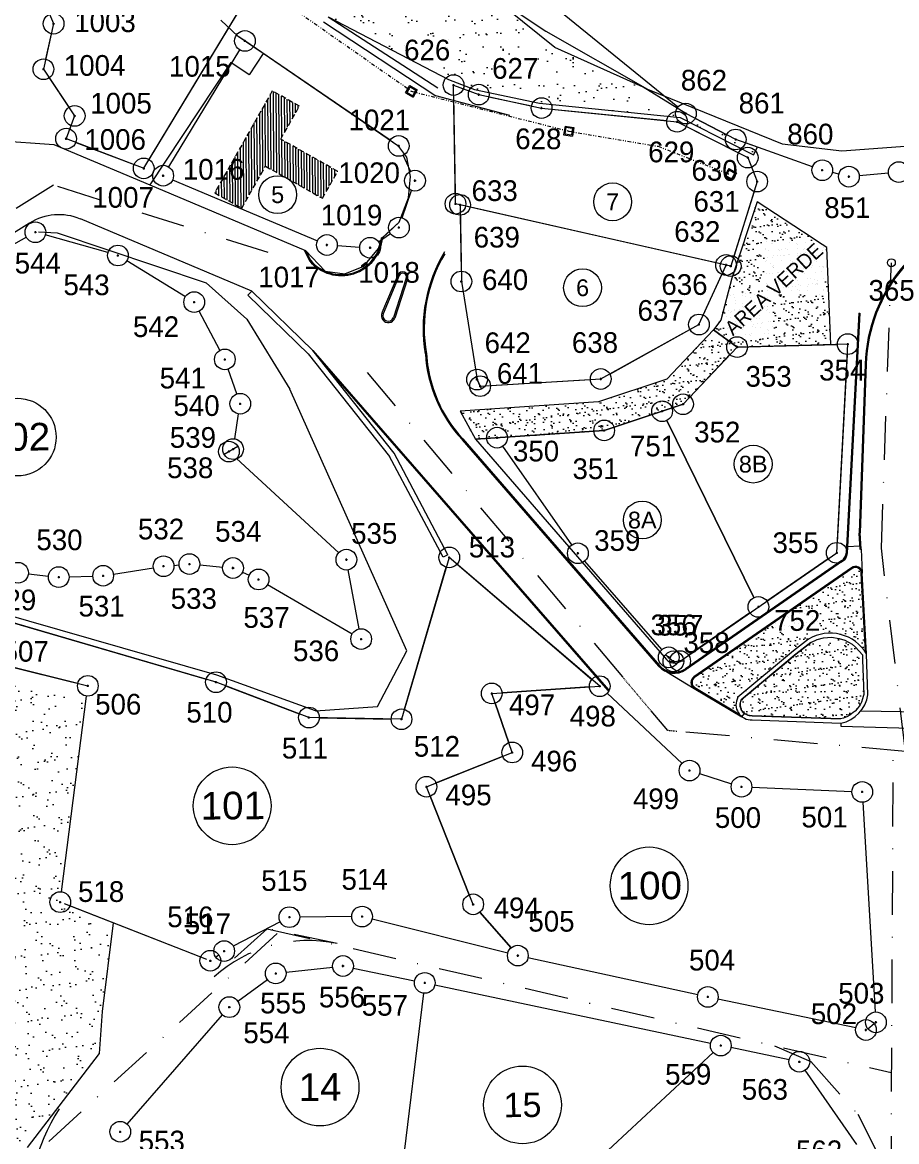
# Model space of a CAD drawing. Header units: metres. Extents: x 610261 to 617471, y 1314831 to 1317846.
# Drawn here: x 614532.8 to 614659.5, y 1316733.8 to 1316895.9 of the extents above; entities that cross this region are included whole.
import ezdxf
from ezdxf.enums import TextEntityAlignment as Align

# ---------------------------------------------------------------- set-up
doc = ezdxf.new("R2010")
doc.units = ezdxf.units.M
doc.header["$PDMODE"] = 34
doc.header["$PDSIZE"] = 0.15
for name, pattern in [('$$DIVIDE$$', [1.252, 0.5, -0.25, 0.001, -0.25, 0.001, -0.25]), ('CENTER2', [1.125, 0.75, -0.125, 0.125, -0.125]), ('DASHDOT2', [12.7, 6.35, -3.175, 0, -3.175]), ('HIDDEN', [0.375, 0.25, -0.125]), ('HIDDEN2', [4.7625, 3.175, -1.5875])]:
    doc.linetypes.add(name, pattern=pattern)
for name, color, linetype, lineweight in [('11. division lotes', 12, 'Continuous', 0), ('20. poligonos', 201, 'Continuous', 0), ('24. numeros lotes', 10, 'Continuous', 0), ('26. edificios', 220, 'Continuous', 0), ('33. areas verdes', 72, 'Continuous', 0), ('34. muros', 7, 'Continuous', 0), ('36. centro calle', 253, 'DASHDOT2', 0), ('37. numeros calle', 111, 'Continuous', 0), ('38. polilinea lotes', 31, 'Continuous', 0), ('6. calles', 1, 'Continuous', 0), ('ARBOLES', 1, 'Continuous', 0), ('NIVEL DE TERRAZA', 8, 'HIDDEN2', 0)]:
    doc.layers.add(name, color=color, linetype=linetype, lineweight=lineweight)
for name, color, linetype in [('2', 1, 'Continuous'), ('Cotas', 7, 'Continuous'), ('CVL_CUADCON_LIN', 8, 'Continuous'), ('Polígono', 7, 'Continuous')]:
    doc.layers.add(name, color=color, linetype=linetype)
doc.styles.add('ARIAL', font='arial.ttf', dxfattribs={"width": 0.8, "height": 0.039688})
doc.styles.add('Courier', font='cour.ttf')
pattern_1 = [(37.93167, (603121.183, 1316989.973), (-0.0697575, 1.73366734), [0, -1.3680018, 0, -1.530002, 0, -1.4625019]), (7.93167, (603121.183, 1316989.973), (1.5736201, 2.5518628), [0, -0.738001, 0, -1.2330016, 0, -0.4725006]), (327.93167, (603120.076, 1316989.9646), (2.8026135, 0.0262087), [0, -0.4500006, 0, -1.62000214, 0, -2.1150028]), (317.93167, (603120.076, 1316989.9646), (2.6994896, 0.81027), [0, -0.2250003, 0, -1.0620014, 0, -1.2150016])]

# ---------------------------------------------------------------- blocks, each defined once
blk = doc.blocks.new('232')
at = {"lineweight": 0}
h = blk.add_hatch(dxfattribs=at)
h.set_pattern_fill('_USER', color=8, scale=0.400001, angle=90.4317, style=0, pattern_type=0)
h.set_pattern_definition([(90.4317, (605429.843, 1318566.19014), (-0.399989, -0.0030136), [])])
h.paths.add_polyline_path([(605439.4, 1318576.23), (605442.1, 1318581), (605438.18, 1318583.21), (605429.83, 1318568.43), (605433.74, 1318566.22), (605437.19, 1318572.31), (605445.44, 1318567.65), (605447.66, 1318571.56)])
at = {"layer": '33. areas verdes', "lineweight": 0}
h = blk.add_hatch(dxfattribs=at)
h.set_pattern_fill('AR-SAND', color=256, scale=2.000003, angle=0.4317, style=0)
h.set_pattern_definition([(37.93167, (603121.183, 1316989.973), (-0.1550166, 3.852594), [0, -3.040004, 0, -3.4000045, 0, -3.2500043]), (7.93167, (603121.183, 1316989.973), (3.496934, 5.670806), [0, -1.6400022, 0, -2.7400036, 0, -1.0500014]), (327.93167, (603118.723, 1316989.9544), (6.22803, 0.0582416), [0, -1.0000013, 0, -3.6000048, 0, -4.7000062]), (317.93167, (603118.723, 1316989.9544), (5.998866, 1.8006), [0, -0.5000007, 0, -2.360003, 0, -2.7000036])])
h.paths.add_polyline_path([(605448.8, 1318630.98), (605443.06, 1318623.92), (605437.4, 1318616.97), (605437.11, 1318616.61), (605436.91, 1318616.36), (605436.72, 1318615.88), (605436.55, 1318615.44), (605437.68, 1318607.44), (605439.27, 1318601.92), (605441.12, 1318598.46), (605446.26, 1318593.95), (605463.69, 1318584.87), (605467.47, 1318583.43), (605476.91, 1318581.42), (605497.28, 1318579.36), (605507.89, 1318573.97), (605508.48, 1318575.05), (605505.32, 1318576.17), (605498.11, 1318579.92), (605491.89, 1318583.75), (605479.12, 1318589.5), (605472.22, 1318595.05), (605465.63, 1318602.99), (605458.21, 1318614.43), (605449.85, 1318629.45)])
h = blk.add_hatch(dxfattribs=at)
h.set_pattern_fill('AR-SAND', color=256, scale=0.900001, angle=0.4317, style=0)
h.set_pattern_definition(pattern_1)
h.paths.add_polyline_path([(605505.52, 1318546.1), (605519.08, 1318546.46), (605518.5, 1318560.52), (605517.15, 1318561.41), (605516.38, 1318561.91), (605508.42, 1318567.15), (605504.74, 1318556.1), (605503.15, 1318550), (605502.09, 1318548.6)])
h.paths.add_polyline_path([(605505.4, 1318546.22), (605519.22, 1318558.9), (605515.96, 1318562.46), (605502.13, 1318549.78)], flags=9)
h = blk.add_hatch(dxfattribs=at)
h.set_pattern_fill('AR-SAND', color=256, scale=0.900001, angle=0.4317, style=0)
h.set_pattern_definition(pattern_1)
h.paths.add_polyline_path([(605505.52, 1318546.1), (605502.09, 1318548.6), (605495.36, 1318541.47), (605485.44, 1318538.19), (605465.38, 1318536.83), (605467.61, 1318532.77), (605486.26, 1318534.03), (605497.69, 1318537.82)])
h = blk.add_hatch(dxfattribs=at)
h.set_pattern_fill('AR-SAND', color=256, scale=0.900001, angle=0.4317, style=0)
h.set_pattern_definition(pattern_1)
h.paths.add_polyline_path([(605523.51, 1318513.36, 0.587279), (605522.18, 1318514.01), (605499.35, 1318498.23, 0.545916), (605499.4, 1318496.8), (605505.79, 1318492.98, -0.298057), (605505.64, 1318495.38), (605513.69, 1318502.12), (605515.88, 1318503.79, -0.40046), (605524.11, 1318501.94)])
h = blk.add_hatch(dxfattribs=at)
h.set_pattern_fill('AR-SAND', color=256, scale=0.900001, angle=0.4317, style=0)
h.set_pattern_definition(pattern_1)
h.paths.add_polyline_path([(605514.07, 1318501.66), (605516.22, 1318503.29), (605517.13, 1318503.72), (605518.03, 1318503.97), (605519.2, 1318504.06), (605520.31, 1318503.91), (605521.13, 1318503.64), (605522.19, 1318503.06), (605522.7, 1318502.65), (605523.68, 1318501.5), (605523.7, 1318500.73), (605523.87, 1318495.78), (605523.81, 1318495.49), (605523.71, 1318495.14), (605523.53, 1318494.69), (605523.33, 1318494.3), (605523.07, 1318493.9), (605522.91, 1318493.7), (605522.61, 1318493.38), (605522.35, 1318493.15), (605522.12, 1318492.96), (605521.87, 1318492.8), (605521.52, 1318492.6), (605521.18, 1318492.44), (605520.93, 1318492.35), (605520.51, 1318492.24), (605507.7, 1318492.71), (605507.33, 1318492.72), (605507.1, 1318492.77), (605506.99, 1318492.81), (605506.84, 1318492.87), (605506.72, 1318492.94), (605506.57, 1318493.04), (605506.43, 1318493.16), (605506.29, 1318493.33), (605506.18, 1318493.48), (605506.11, 1318493.61), (605506.04, 1318493.8), (605505.98, 1318494.01), (605505.96, 1318494.23), (605505.96, 1318494.39), (605505.99, 1318494.63), (605506.04, 1318494.81), (605506.12, 1318495), (605506.76, 1318495.54), (605507.23, 1318495.93), (605508.21, 1318496.75), (605509.11, 1318497.5), (605512.67, 1318500.48)])
h = blk.add_hatch(dxfattribs=at)
h.set_pattern_fill('AR-SAND', color=256, scale=1.800002, angle=0.4317, style=0)
h.set_pattern_definition([(37.93167, (603121.183, 1316989.973), (-0.139515, 3.4673347), [0, -2.7360036, 0, -3.060004, 0, -2.925004]), (7.93167, (603121.183, 1316989.973), (3.14724, 5.103726), [0, -1.476002, 0, -2.4660033, 0, -0.9450012]), (327.93167, (603118.969, 1316989.9563), (5.605227, 0.0524174), [0, -0.9000012, 0, -3.2400043, 0, -4.2300056]), (317.93167, (603118.969, 1316989.9563), (5.398979, 1.62054), [0, -0.4500006, 0, -2.1240028, 0, -2.4300032])])
edge = h.paths.add_edge_path()
edge.add_line((605407.53, 1318466.32), (605411.16, 1318494.74))
edge.add_line((605411.16, 1318494.74), (605393.61, 1318499.19))
edge.add_line((605393.61, 1318499.19), (605378.54, 1318500.42))
edge.add_line((605378.54, 1318500.42), (605374.98, 1318478.53))
edge.add_line((605374.98, 1318478.53), (605372.8, 1318456.94))
edge.add_line((605372.8, 1318456.94), (605370.05, 1318426.31))
edge.add_line((605370.05, 1318426.31), (605370.67, 1318390.59))
edge.add_line((605370.67, 1318390.59), (605370.27, 1318381.33))
edge.add_line((605370.27, 1318381.33), (605377.53, 1318380.54))
edge.add_line((605377.53, 1318380.54), (605397.68, 1318377.32))
edge.add_line((605397.68, 1318377.32), (605396.85, 1318383.59))
edge.add_line((605396.85, 1318383.59), (605407.46, 1318382.73))
edge.add_line((605407.46, 1318382.73), (605401.91, 1318411.98))
edge.add_line((605401.91, 1318411.98), (605402.03, 1318417.7))
edge.add_line((605402.03, 1318417.7), (605402.67, 1318430.16))
edge.add_line((605402.67, 1318430.16), (605413.07, 1318443.79))
edge.add_line((605413.07, 1318443.79), (605413.52, 1318449.86))
edge.add_line((605413.52, 1318449.86), (605415.11, 1318462.71))
edge.add_line((605415.11, 1318462.71), (605408.03, 1318465.48))
edge.add_arc((605407.45, 1318465.7), 0.625, 338.6578, 442.7319)
at = {"color": 1, "linetype": 'HIDDEN', "lineweight": 0, "ltscale": 3}
blk.add_lwpolyline([(605445.44, 1318567.65), (605447.66, 1318571.56), (605439.4, 1318576.23), (605442.1, 1318581), (605438.18, 1318583.21), (605429.83, 1318568.43), (605433.74, 1318566.22), (605437.19, 1318572.31)], close=True, dxfattribs=at)
at = {"lineweight": 0}
blk.add_circle((605487.48, 1318567.14), 2.74, dxfattribs=at)
at = {"layer": '11. division lotes', "lineweight": 0}
for p, q in [((605436.87, 1318588.63), (605433.25, 1318591.11)), ((605472.59, 1318579.64), (605461.87, 1318582.49)), ((605378.61, 1318577.41), (605406.54, 1318575.45)), ((605406.54, 1318575.45), (605420.43, 1318569.6)), ((605457.68, 1318573.62), (605456.52, 1318575.15)), ((605458.22, 1318570.83), (605457.68, 1318573.62)), ((605457.9, 1318567.73), (605458.22, 1318570.83)), ((605420.43, 1318569.6), (605442.98, 1318560.09)), ((605456.57, 1318564.19), (605457.9, 1318567.73)), ((605454.15, 1318561.95), (605456.57, 1318564.19))]:
    blk.add_line(p, q, dxfattribs=at)
at = {"layer": '20. poligonos', "lineweight": 0}
for p, q in [((605404.32, 1318562.78), (605407.02, 1318562.67)), ((605407.02, 1318562.67), (605428.6, 1318555.42)), ((605428.6, 1318555.42), (605434.51, 1318550.13)), ((605434.51, 1318550.13), (605440.73, 1318540.03)), ((605457.69, 1318502.12), (605440.73, 1318540.03)), ((605453.42, 1318494.06), (605457.69, 1318502.12)), ((605453.42, 1318494.06), (605457.69, 1318502.12)), ((605444.43, 1318493.41), (605453.42, 1318494.06)), ((605444.43, 1318493.41), (605453.42, 1318494.06))]:
    blk.add_line(p, q, dxfattribs=at)
at = {"layer": '20. poligonos', "color": 8, "lineweight": 0}
for p, q in [((605457.69, 1318502.12), (605440.73, 1318540.03)), ((605453.42, 1318494.06), (605457.69, 1318502.12)), ((605444.43, 1318493.41), (605453.42, 1318494.06))]:
    blk.add_line(p, q, dxfattribs=at)
at = {"layer": '24. numeros lotes', "lineweight": 0}
for centre, radius in [((605438.95, 1318568.18), 2.74), ((605483.13, 1318554.7), 2.74), ((605401.22, 1318533.06), 5.63), ((605507.85, 1318529.15), 2.74), ((605491.78, 1318521.05), 2.74), ((605432.36, 1318479.65), 5.63), ((605492.77, 1318468.06), 5.63), ((605445.09, 1318438.91), 5.63), ((605474.43, 1318436.33), 5.63)]:
    blk.add_circle(centre, radius, dxfattribs=at)
at = {"layer": '26. edificios', "color": 1, "lineweight": 0}
for p, q in [((605523.44, 1318493.4), (605534.51, 1318493.25)), ((605520.56, 1318491.63), (605520.57, 1318491.18)), ((605520.57, 1318491.18), (605536.02, 1318490.76))]:
    blk.add_line(p, q, dxfattribs=at)
at = {"layer": '33. areas verdes', "lineweight": 0}
for points in [[(605446.26, 1318593.95), (605463.69, 1318584.87), (605467.47, 1318583.43), (605476.91, 1318581.42), (605497.28, 1318579.36), (605507.89, 1318573.97), (605508.48, 1318575.05), (605505.32, 1318576.17), (605498.11, 1318579.92), (605491.89, 1318583.75), (605479.12, 1318589.5), (605472.22, 1318595.05)], [(605505.52, 1318546.1), (605519.08, 1318546.46), (605518.5, 1318560.52), (605517.15, 1318561.41), (605516.38, 1318561.91), (605508.42, 1318567.15), (605504.74, 1318556.1), (605503.15, 1318550), (605502.09, 1318548.6), (605505.52, 1318546.1)], [(605465.38, 1318536.83), (605467.61, 1318532.77), (605486.26, 1318534.03), (605497.69, 1318537.82), (605505.52, 1318546.1), (605502.09, 1318548.6), (605495.36, 1318541.47), (605485.44, 1318538.19), (605465.38, 1318536.83)], [(605514.07, 1318501.66), (605516.22, 1318503.29), (605517.13, 1318503.72), (605518.03, 1318503.97), (605519.2, 1318504.06), (605520.31, 1318503.91), (605521.13, 1318503.64), (605522.19, 1318503.06), (605522.7, 1318502.65), (605523.68, 1318501.5), (605523.7, 1318500.73), (605523.87, 1318495.78), (605523.81, 1318495.49), (605523.81, 1318495.49), (605523.81, 1318495.49), (605523.81, 1318495.49), (605523.81, 1318495.49), (605523.71, 1318495.14), (605523.53, 1318494.69), (605523.33, 1318494.3), (605523.07, 1318493.9), (605522.91, 1318493.7), (605522.61, 1318493.38), (605522.35, 1318493.15), (605522.12, 1318492.96), (605521.87, 1318492.8), (605521.52, 1318492.6), (605521.18, 1318492.44), (605520.93, 1318492.35), (605520.51, 1318492.24), (605507.7, 1318492.71), (605507.33, 1318492.72), (605507.33, 1318492.72), (605507.33, 1318492.72), (605507.33, 1318492.72), (605507.1, 1318492.77), (605506.99, 1318492.81), (605506.84, 1318492.87), (605506.72, 1318492.94), (605506.57, 1318493.04), (605506.43, 1318493.16), (605506.29, 1318493.33), (605506.18, 1318493.48), (605506.11, 1318493.61), (605506.04, 1318493.8), (605505.98, 1318494.01), (605505.96, 1318494.23), (605505.96, 1318494.39), (605505.99, 1318494.63), (605506.04, 1318494.81), (605506.12, 1318495), (605506.76, 1318495.54), (605506.76, 1318495.54), (605507.23, 1318495.93), (605508.21, 1318496.75), (605509.11, 1318497.5), (605512.67, 1318500.48), (605514.07, 1318501.66)], [(605415.11, 1318462.71), (605413.52, 1318449.86), (605413.07, 1318443.79), (605402.67, 1318430.16)]]:
    blk.add_lwpolyline(points, dxfattribs=at)
at = {"layer": '34. muros', "lineweight": 0}
for p, q in [((605445.6, 1318593.2), (605461.87, 1318582.49)), ((605446.26, 1318593.95), (605462.16, 1318583.66))]:
    blk.add_line(p, q, dxfattribs=at)
at = {"layer": '34. muros', "color": 2, "lineweight": 0}
for p, q in [((605435.2, 1318554.18), (605434.64, 1318553.61)), ((605444.05, 1318545.61), (605435.2, 1318554.18)), ((605443.49, 1318545.04), (605434.64, 1318553.61)), ((605455.21, 1318530.24), (605443.42, 1318545.12)), ((605455.84, 1318530.74), (605444.05, 1318545.61)), ((605462.91, 1318515.66), (605455.13, 1318530.37)), ((605463.61, 1318516.03), (605455.84, 1318530.74)), ((605463.61, 1318516.03), (605462.91, 1318515.66))]:
    blk.add_line(p, q, dxfattribs=at)
at = {"layer": '34. muros', "color": 8, "lineweight": 0}
for p, q in [((605430.13, 1318498.58), (605381.9, 1318512.41)), ((605444.43, 1318493.41), (605430.13, 1318498.58))]:
    blk.add_line(p, q, dxfattribs=at)
at = {"layer": '36. centro calle', "lineweight": 0}
for p, q in [((605674.04, 1318592.52), (605527.87, 1318558.32)), ((605406.46, 1318569.55), (605383.72, 1318555.32)), ((605437.59, 1318559.79), (605406.46, 1318569.55)), ((605437.59, 1318559.79), (605406.46, 1318569.55)), ((605526.42, 1318516.98), (605527.87, 1318558.32)), ((605451.9, 1318542.44), (605495.45, 1318490.55))]:
    blk.add_line(p, q, dxfattribs=at)
at = {"layer": '37. numeros calle', "lineweight": 0}
blk.add_circle((605527.87, 1318558.32), 0.575, dxfattribs=at)
at = {"layer": '38. polilinea lotes', "lineweight": 0}
for p, q in [((605433.25, 1318591.11), (605430.72, 1318593.46)), ((605434.21, 1318590.45), (605433.25, 1318591.11)), ((605456.52, 1318575.15), (605434.21, 1318590.45)), ((605436.87, 1318588.62), (605434.83, 1318585.56)), ((605456.52, 1318575.15), (605436.87, 1318588.62)), ((605432.15, 1318587.34), (605420.43, 1318569.6)), ((605434.83, 1318585.56), (605432.15, 1318587.34)), ((605457.49, 1318582.91), (605458.09, 1318584)), ((605457.7, 1318582.97), (605458.15, 1318583.79)), ((605457.7, 1318582.97), (605458.53, 1318582.51)), ((605458.09, 1318584), (605459.18, 1318583.39)), ((605458.15, 1318583.79), (605458.98, 1318583.33)), ((605458.53, 1318582.51), (605458.98, 1318583.33)), ((605459.18, 1318583.39), (605458.58, 1318582.31)), ((605457.49, 1318582.91), (605458.58, 1318582.31)), ((605480.59, 1318578.11), (605480.39, 1318576.86)), ((605480.59, 1318578.11), (605481.85, 1318577.92)), ((605378.61, 1318577.41), (605406.54, 1318575.45)), ((605480.39, 1318576.86), (605481.65, 1318576.66)), ((605480.72, 1318577.94), (605480.57, 1318576.98)), ((605480.57, 1318576.98), (605481.53, 1318576.83)), ((605480.72, 1318577.94), (605481.68, 1318577.79)), ((605481.68, 1318577.79), (605481.53, 1318576.83)), ((605481.85, 1318577.92), (605481.65, 1318576.66)), ((605406.54, 1318575.45), (605420.43, 1318569.6)), ((605457.68, 1318573.62), (605456.52, 1318575.15)), ((605458.22, 1318570.83), (605457.68, 1318573.62)), ((605504.33, 1318571.99), (605503.69, 1318570.9)), ((605504.39, 1318571.78), (605503.9, 1318570.96)), ((605504.33, 1318571.99), (605505.42, 1318571.35)), ((605504.39, 1318571.78), (605505.21, 1318571.3)), ((605457.9, 1318567.73), (605458.22, 1318570.83)), ((605503.69, 1318570.9), (605504.78, 1318570.26)), ((605503.9, 1318570.96), (605504.73, 1318570.47)), ((605505.21, 1318571.3), (605504.73, 1318570.47)), ((605505.42, 1318571.35), (605504.78, 1318570.26)), ((605420.43, 1318569.6), (605442.98, 1318560.09)), ((605456.57, 1318564.19), (605457.9, 1318567.73)), ((605454.11, 1318561.91), (605456.57, 1318564.19)), ((605453.55, 1318560.39), (605454.11, 1318561.91)), ((605451.43, 1318557.84), (605453.55, 1318560.39)), ((605442.98, 1318560.09), (605445.85, 1318557.08)), ((605445.85, 1318557.08), (605448.68, 1318556.72)), ((605448.68, 1318556.72), (605451.43, 1318557.84)), ((605463.81, 1318515.64), (605456.9, 1318492.19)), ((605485.62, 1318496.98), (605463.81, 1318515.64)), ((605430.02, 1318497.56), (605381.79, 1318511.67)), ((605396.3, 1318500.78), (605411.45, 1318497.03)), ((605443.48, 1318492.44), (605430.02, 1318497.56)), ((605469.97, 1318495.93), (605485.62, 1318496.98)), ((605472.94, 1318487.38), (605469.97, 1318495.93)), ((605456.9, 1318492.19), (605443.48, 1318492.44)), ((605460.51, 1318482.42), (605472.94, 1318487.38)), ((605467.28, 1318465.38), (605460.51, 1318482.42))]:
    blk.add_line(p, q, dxfattribs=at)
blk.add_lwpolyline([(605432.15, 1318587.34), (605420.43, 1318569.6), (605442.98, 1318560.09), (605445.85, 1318557.08), (605448.68, 1318556.72), (605451.43, 1318557.84), (605453.55, 1318560.39), (605454.11, 1318561.91), (605456.57, 1318564.19), (605457.9, 1318567.73), (605458.22, 1318570.83), (605457.68, 1318573.62), (605456.52, 1318575.15), (605436.87, 1318588.62), (605434.83, 1318585.56)], close=True, dxfattribs=at)
blk.add_lwpolyline([(605521.55, 1318546.53), (605505.52, 1318546.1), (605497.69, 1318537.82), (605486.26, 1318534.03), (605467.61, 1318532.77), (605495.28, 1318500.86, 0.382506), (605497.27, 1318500.61), (605519.96, 1318516.3)], format="xyb", close=True, dxfattribs=at)
blk.add_lwpolyline([(605408.03, 1318465.48), (605428.62, 1318457.43)], dxfattribs=at)
at = {"layer": '6. calles', "lineweight": 0}
for p, q in [((605403.02, 1318564.07), (605385.53, 1318553.12)), ((605435.21, 1318554.19), (605410.37, 1318564.66)), ((605442.77, 1318560.18), (605443.57, 1318558.6)), ((605442.98, 1318560.09), (605443.69, 1318558.69)), ((605456.38, 1318556.54), (605454.07, 1318551.08)), ((605456.38, 1318556.54), (605454.07, 1318551.08)), ((605456.56, 1318556.47), (605454.23, 1318550.93)), ((605456.56, 1318556.47), (605454.23, 1318550.93)), ((605457.59, 1318556.08), (605455.72, 1318550.37)), ((605457.59, 1318556.08), (605455.72, 1318550.37)), ((605457.78, 1318556.01), (605455.91, 1318550.3)), ((605457.78, 1318556.01), (605455.91, 1318550.3)), ((605523.14, 1318551.03), (605521.3, 1318516.23)), ((605523.29, 1318551.03), (605521.45, 1318516.23)), ((605523.14, 1318551.03), (605523.29, 1318551.03)), ((605444.05, 1318545.61), (605486.88, 1318496.44)), ((605446.06, 1318543.08), (605486.77, 1318496.34)), ((605524.22, 1318543.62), (605523.36, 1318519.18)), ((605465.79, 1318532.8), (605494.26, 1318499.98)), ((605465.71, 1318532.67), (605494.15, 1318499.88)), ((605523.49, 1318516.81), (605523.36, 1318519.18)), ((605523.49, 1318516.81), (605523.34, 1318516.8)), ((605520.72, 1318515.19), (605498.04, 1318499.5)), ((605520.81, 1318515.07), (605498.12, 1318499.38)), ((605522.1, 1318514.14), (605499.27, 1318498.35)), ((605524.27, 1318501.68), (605523.66, 1318513.37)), ((605516.22, 1318503.29), (605514.05, 1318501.64)), ((605514.07, 1318501.66), (605506.12, 1318495)), ((605499.32, 1318496.67), (605506.21, 1318492.56)), ((605506.21, 1318492.56), (605506.58, 1318493.04)), ((605507.7, 1318492.71), (605520.51, 1318492.24))]:
    blk.add_line(p, q, dxfattribs=at)
at = {"layer": '6. calles', "color": 8, "lineweight": 0}
for p, q in [((605524.07, 1318543.63), (605523.21, 1318519.19)), ((605523.34, 1318516.8), (605523.21, 1318519.17)), ((605521.51, 1318517.21), (605523.31, 1318517.3)), ((605523.49, 1318516.81), (605523.66, 1318513.37)), ((605522.18, 1318514.01), (605499.35, 1318498.23)), ((605524.11, 1318501.94), (605523.51, 1318513.36)), ((605495.32, 1318499.05), (605499.32, 1318496.67)), ((605499.4, 1318496.8), (605505.79, 1318492.98))]:
    blk.add_line(p, q, dxfattribs=at)
at = {"layer": '6. calles', "color": 2, "lineweight": 0}
for p, q in [((605515.88, 1318503.79), (605513.69, 1318502.12)), ((605513.69, 1318502.12), (605505.64, 1318495.38)), ((605524.47, 1318495.74), (605524.27, 1318501.68)), ((605507.71, 1318492.11), (605520.56, 1318491.63))]:
    blk.add_line(p, q, dxfattribs=at)
at = {"layer": '6. calles', "lineweight": 0}
blk.add_lwpolyline([(605454.15, 1318561.95), (605454, 1318561.94)], dxfattribs=at)
for centre, radius, start, end in [((605407.26, 1318557.28), 8, 67.1415, 122.0371), ((605547.21, 1318542.82), 23, 103.0091, 177.9931), ((605448.18, 1318562.45), 6, 219.8985, 355.1977), ((605448.18, 1318562.45), 5.85, 219.975, 354.969), ((605448.17, 1318562.45), 5.85, 219.975, 354.969), ((605481.31, 1318548.8), 21.28, 148.6038, 189.937), ((605481.31, 1318548.8), 21.28, 148.6038, 189.937), ((605481.31, 1318548.8), 21.28, 148.6038, 189.937), ((605481.31, 1318548.8), 21.13, 149.1628, 186.4522), ((605481.31, 1318548.8), 21.13, 149.1628, 186.4522), ((605481.31, 1318548.8), 21.13, 149.1628, 189.9602), ((605457.08, 1318556.27), 0.75, 339.4831, 159.4831), ((605457.08, 1318556.27), 0.75, 339.4831, 159.4831), ((605457.08, 1318556.27), 0.55, 339.4831, 159.4831), ((605457.08, 1318556.27), 0.55, 339.4831, 159.4831), ((605454.98, 1318550.65), 1, 154.7108, 339.4831), ((605454.98, 1318550.65), 1, 154.7108, 339.4831), ((605454.98, 1318550.65), 0.8, 159.7648, 339.2014), ((605454.98, 1318550.65), 0.8, 159.7648, 339.2014), ((605480.32, 1318546.33), 20, 183.4206, 223.0805), ((605480.32, 1318546.33), 19.85, 183.396, 208.1018), ((605480.32, 1318546.33), 19.85, 183.396, 222.962), ((605519.96, 1318516.31), 1.35, 304.6671, 356.9816), ((605519.96, 1318516.31), 1.5, 304.6671, 356.9816), ((605522.67, 1318513.32), 1, 2.9678, 124.6671), ((605496.41, 1318501.85), 3, 220.9385, 304.6671), ((605496.41, 1318501.85), 2.85, 220.9385, 304.6671), ((605499.84, 1318497.53), 1, 124.6671, 239.1904), ((605507.55, 1318494.3), 1.59, 153.9782, 275.3273), ((605438.38, 1318416.95), 36.36, 148.8101, 178.8238)]:
    blk.add_arc(centre, radius, start, end, dxfattribs=at)
at = {"layer": '6. calles', "color": 8, "lineweight": 0}
for centre, radius, start, end in [((605547.21, 1318542.82), 23.15, 103.0091, 177.9931), ((605522.67, 1318513.32), 0.85, 2.9678, 124.6671), ((605499.84, 1318497.53), 0.85, 124.6671, 239.1904)]:
    blk.add_arc(centre, radius, start, end, dxfattribs=at)
at = {"layer": '6. calles', "color": 2, "lineweight": 0}
for centre, radius, start, end in [((605519.02, 1318498.55), 6.11, 30.771, 120.9474), ((605519.54, 1318496.52), 5, 281.84, 350.9831), ((605507.55, 1318494.3), 2.19, 150.3867, 274.4804)]:
    blk.add_arc(centre, radius, start, end, dxfattribs=at)
at = {"layer": 'ARBOLES', "color": 1, "linetype": '$$DIVIDE$$', "lineweight": 0}
for p, q in [((605440.68, 1318595.5), (605458.36, 1318583.15)), ((605458.36, 1318583.15), (605481.12, 1318577.39))]:
    blk.add_line(p, q, dxfattribs=at)
at = {"layer": 'ARBOLES', "color": 10, "linetype": '$$DIVIDE$$', "lineweight": 0}
for p, q in [((605481.08, 1318577.39), (605494.08, 1318575.19)), ((605494.08, 1318575.19), (605504.54, 1318571.09))]:
    blk.add_line(p, q, dxfattribs=at)
at = {"layer": 'ARBOLES', "color": 8, "linetype": 'DASHDOT2', "lineweight": 0}
for p, q in [((605529.91, 1318487.54), (605526.42, 1318516.98)), ((605529.91, 1318487.54), (605495.45, 1318490.55)), ((605529.91, 1318487.54), (605495.45, 1318490.55)), ((605527.85, 1318425.46), (605528.16, 1318487.7))]:
    blk.add_line(p, q, dxfattribs=at)
at = {"layer": 'Cotas', "lineweight": 0}
for points in [[(605464.44, 1318584.06), (605468.09, 1318582.67), (605477.19, 1318580.73), (605496.83, 1318578.74), (605507.06, 1318573.55), (605508.43, 1318570.08), (605504.59, 1318557.84), (605464.72, 1318566.87)], [(605465.39, 1318566.71), (605465.57, 1318555.6), (605467.84, 1318541.4), (605468.29, 1318540.44), (605485.77, 1318541.48), (605499.99, 1318549.37), (605503.93, 1318557.99)]]:
    blk.add_lwpolyline(points, close=True, dxfattribs=at)
at = {"layer": 'NIVEL DE TERRAZA', "color": 8, "linetype": 'CENTER2', "lineweight": 0, "ltscale": 0.075}
for p in [(605487.72, 1318499.76), (605496.77, 1318490.43)]:
    blk.add_line(p, (605495.45, 1318490.55), dxfattribs=at)
at = {"layer": 'NIVEL DE TERRAZA', "color": 1, "linetype": 'ByBlock', "lineweight": 0}
blk.add_line((605486.77, 1318496.34), (605486.88, 1318496.44), dxfattribs=at)
at = {"layer": 'NIVEL DE TERRAZA', "color": 8, "linetype": 'DASHDOT2', "lineweight": 0}
for p, q in [((605437.41, 1318461.84), (605429.72, 1318454.85)), ((605447.58, 1318459.72), (605437.41, 1318461.84)), ((605437.41, 1318461.84), (605527.82, 1318441.01)), ((605438.89, 1318461.15), (605401.6, 1318427.25))]:
    blk.add_line(p, q, dxfattribs=at)
blk.add_lwpolyline([(605510.92, 1318444.9), (605516.19, 1318442.62), (605523.01, 1318434.98), (605530.94, 1318419.35)], dxfattribs=at)
blk.add_arc((605443.41, 1318439.82), 20.32, 78.2255, 132.2755, dxfattribs=at)
blk.add_arc((605443.41, 1318439.82), 20.32, 78.2255, 132.2755, dxfattribs=at)
blk.add_arc((605443.41, 1318439.82), 20.32, 78.2255, 132.2755, dxfattribs=at)
at = {"layer": 'Polígono', "lineweight": 0}
for points in [[(605496.95, 1318580.86), (605469.64, 1318603.06)], [(605420.33, 1318573.28), (605436.48, 1318599.98)], [(605406.16, 1318591.49), (605405.34, 1318587.81)], [(605455.25, 1318576.09), (605435.45, 1318589.61)], [(605433.43, 1318589.17), (605423.13, 1318572.21)], [(605405.85, 1318585.1), (605408.7, 1318580.84)], [(605465.85, 1318583.52), (605466.69, 1318583.2)], [(605464.7, 1318568.37), (605464.47, 1318582.56)], [(605469.56, 1318582.36), (605475.72, 1318581.04)], [(605478.68, 1318580.58), (605495.34, 1318578.9)], [(605409.01, 1318578.19), (605408.82, 1318577.69)], [(605503.99, 1318576.86), (605499.44, 1318579.23)], [(605498.17, 1318578.07), (605505.72, 1318574.23)], [(605409.7, 1318575.75), (605418.15, 1318572.53)], [(605516.45, 1318572.22), (605506.74, 1318575.67)], [(605458.21, 1318571.57), (605457.13, 1318573.88)], [(605507.61, 1318572.15), (605507.88, 1318571.48)], [(605423.74, 1318570.34), (605444.71, 1318561.47)], [(605520.26, 1318571.14), (605519.32, 1318571.37)], [(605527.45, 1318571.31), (605523.21, 1318570.93)], [(605457, 1318564.83), (605458.36, 1318568.79)], [(605507.98, 1318568.65), (605505.04, 1318559.27)], [(605465.42, 1318565.21), (605465.55, 1318557.1)], [(605503.13, 1318558.17), (605466.18, 1318566.53)], [(605502.47, 1318558.32), (605466.85, 1318566.38)], [(605402.54, 1318562.01), (605386.09, 1318552.78)], [(605414.37, 1318559.78), (605405.29, 1318562.34)], [(605453.57, 1318561.36), (605455.29, 1318562.55)], [(605447.58, 1318560.8), (605450.84, 1318560.59)], [(605425.58, 1318553.4), (605417.09, 1318558.59)], [(605500.62, 1318550.74), (605503.31, 1318556.63)], [(605465.81, 1318554.12), (605467.6, 1318542.88)], [(605430.59, 1318545.64), (605427.57, 1318551.29)], [(605487.08, 1318542.2), (605498.68, 1318548.65)], [(605507.02, 1318546.14), (605520.05, 1318546.49)], [(605498.72, 1318538.91), (605504.49, 1318545.01)], [(605521.47, 1318545.03), (605520.03, 1318517.8)], [(605433.04, 1318539.31), (605431.79, 1318542.9)], [(605468.47, 1318540.04), (605467.65, 1318541.8)], [(605469.78, 1318540.53), (605484.27, 1318541.39)], [(605432.73, 1318532.8), (605433.3, 1318536.41)], [(605487.68, 1318534.5), (605493.23, 1318536.34)], [(605496.08, 1318537.29), (605496.26, 1318537.35)], [(605495.32, 1318535.47), (605507.95, 1318509.81)], [(605507.95, 1318509.81), (605495.32, 1318535.47)], [(605472.24, 1318533.08), (605484.76, 1318533.93)], [(605433.19, 1318531.72), (605431.21, 1318530.56)], [(605481.59, 1318517.46), (605471.6, 1318531.75)], [(605447.81, 1318516.32), (605433, 1318529.95)], [(605494.64, 1318502.29), (605483.44, 1318515.1)], [(605518.72, 1318515.45), (605509.84, 1318509.31)], [(605402.83, 1318513.25), (605405.74, 1318512.94)], [(605415.15, 1318513.21), (605420.94, 1318514.13)], [(605423.91, 1318514.48), (605424.67, 1318514.55)], [(605427.66, 1318514.54), (605430.99, 1318514.24)], [(605433.85, 1318513.49), (605434.82, 1318513.06)], [(605450.77, 1318505.29), (605449.19, 1318513.83)], [(605457.33, 1318493.63), (605463.39, 1318514.2)], [(605464.95, 1318514.66), (605484.48, 1318497.95)], [(605408.73, 1318512.83), (605412.17, 1318512.93)], [(605437.48, 1318511.69), (605449.75, 1318504.57)], [(605383.23, 1318511.24), (605428.58, 1318497.98)], [(605507.38, 1318507.61), (605498.5, 1318501.47)], [(605409.99, 1318497.39), (605397.76, 1318500.42)], [(605495.16, 1318501.57), (605496.75, 1318500.18)], [(605495.77, 1318500.56), (605497.79, 1318500.63)], [(605407.64, 1318467.19), (605411.26, 1318495.54)], [(605431.42, 1318497.03), (605442.08, 1318492.97)], [(605471.46, 1318496.03), (605484.12, 1318496.88)], [(605484.12, 1318496.88), (605471.46, 1318496.03)], [(605486.71, 1318495.95), (605497.54, 1318485.79)], [(605472.45, 1318488.79), (605470.46, 1318494.51)], [(605470.46, 1318494.51), (605472.45, 1318488.79)], [(605444.98, 1318492.41), (605455.4, 1318492.22)], [(605461.9, 1318482.98), (605471.55, 1318486.82)], [(605471.55, 1318486.82), (605461.9, 1318482.98)], [(605500.07, 1318484.32), (605504.73, 1318482.86)], [(605466.72, 1318466.77), (605461.06, 1318481.03)], [(605461.06, 1318481.03), (605466.72, 1318466.77)], [(605507.66, 1318482.34), (605522.15, 1318481.73)], [(605523.74, 1318480.17), (605525.54, 1318449.79)], [(605427.8, 1318457.75), (605408.85, 1318465.16)], [(605449.69, 1318463.6), (605442.15, 1318463.53)], [(605472.3, 1318458.31), (605452.65, 1318463.24)], [(605472.77, 1318459.08), (605468.26, 1318464.25)], [(605468.26, 1318464.25), (605472.77, 1318459.08)], [(605439.32, 1318462.83), (605432.53, 1318459.3)], [(605429.97, 1318457.75), (605430.43, 1318458.07)], [(605499.81, 1318452.28), (605475.22, 1318457.63)], [(605440.17, 1318455.54), (605446.93, 1318456.29)], [(605449.89, 1318456.15), (605458.8, 1318454.3)], [(605433.17, 1318451.37), (605437.46, 1318454.49)], [(605501.69, 1318445.23), (605461.74, 1318453.69)], [(605460.09, 1318452.51), (605456.87, 1318425.97)], [(605460.09, 1318452.51), (605456.87, 1318425.97)], [(605522.72, 1318447.48), (605502.74, 1318451.66)], [(605417.13, 1318433.56), (605430.97, 1318449.36)], [(605524.45, 1318447.37), (605525.38, 1318448.1)], [(605470.91, 1318414.96), (605502.06, 1318443.9)], [(605502.06, 1318443.9), (605470.91, 1318414.96)], [(605513.07, 1318442.88), (605504.63, 1318444.62)], [(605522.88, 1318430.59), (605515.4, 1318441.34)]]:
    blk.add_lwpolyline(points, dxfattribs=at)
for centre in [(605406.49, 1318592.95), (605434.21, 1318590.45), (605405.02, 1318586.35), (605464.44, 1318584.06), (605468.09, 1318582.67), (605477.19, 1318580.73), (605498.11, 1318579.92), (605409.54, 1318579.59), (605496.83, 1318578.74), (605408.3, 1318576.29), (605456.49, 1318575.24), (605505.32, 1318576.17), (605507.06, 1318573.55), (605419.55, 1318571.99), (605422.36, 1318570.93), (605458.85, 1318570.21), (605517.86, 1318571.72), (605521.72, 1318570.79), (605528.95, 1318571.45), (605508.43, 1318570.08), (605464.72, 1318566.87), (605465.39, 1318566.71), (605403.85, 1318562.74), (605456.52, 1318563.41), (605446.09, 1318560.89), (605452.34, 1318560.5), (605415.81, 1318559.37), (605503.93, 1318557.99), (605504.59, 1318557.84), (605465.57, 1318555.6), (605426.86, 1318552.62), (605499.99, 1318549.37), (605505.52, 1318546.1), (605521.55, 1318546.53), (605431.3, 1318544.32), (605467.84, 1318541.4), (605485.77, 1318541.48), (605468.29, 1318540.44), (605433.54, 1318537.9), (605497.69, 1318537.82), (605494.66, 1318536.81), (605494.66, 1318536.81), (605470.74, 1318532.98), (605486.26, 1318534.03), (605432.5, 1318531.32), (605431.89, 1318530.96), (605448.91, 1318515.31), (605463.81, 1318515.64), (605482.45, 1318516.23), (605519.96, 1318516.3), (605401.34, 1318513.41), (605422.42, 1318514.36), (605426.17, 1318514.67), (605432.48, 1318514.1), (605407.23, 1318512.78), (605413.67, 1318512.98), (605436.19, 1318512.44), (605508.61, 1318508.46), (605508.61, 1318508.46), (605451.05, 1318503.81), (605495.62, 1318501.16), (605496.29, 1318500.58), (605497.27, 1318500.61), (605430.02, 1318497.56), (605411.45, 1318497.03), (605469.97, 1318495.93), (605469.97, 1318495.93), (605485.62, 1318496.98), (605485.62, 1318496.98), (605443.48, 1318492.44), (605456.9, 1318492.19), (605472.94, 1318487.38), (605472.94, 1318487.38), (605498.63, 1318484.76), (605460.51, 1318482.42), (605460.51, 1318482.42), (605506.16, 1318482.41), (605523.65, 1318481.66), (605407.45, 1318465.7), (605467.28, 1318465.38), (605467.28, 1318465.38), (605440.65, 1318463.52), (605451.19, 1318463.61), (605431.2, 1318458.61), (605429.2, 1318457.21), (605473.75, 1318457.95), (605473.75, 1318457.95), (605438.67, 1318455.37), (605448.42, 1318456.45), (605460.27, 1318454), (605460.27, 1318454), (605501.28, 1318451.97), (605431.95, 1318450.49), (605524.19, 1318447.18), (605525.63, 1318448.29), (605503.16, 1318444.92), (605503.16, 1318444.92), (605514.54, 1318442.58), (605416.14, 1318432.44)]:
    blk.add_circle(centre, 1.5, dxfattribs=at)
for p in [(605406.49, 1318592.95), (605434.21, 1318590.45), (605405.02, 1318586.35), (605464.44, 1318584.06), (605468.09, 1318582.67), (605477.19, 1318580.73), (605498.11, 1318579.92), (605409.54, 1318579.59), (605496.83, 1318578.74), (605408.3, 1318576.29), (605456.49, 1318575.24), (605505.32, 1318576.17), (605507.06, 1318573.55), (605419.55, 1318571.99), (605517.86, 1318571.72), (605422.36, 1318570.93), (605458.85, 1318570.21), (605508.43, 1318570.08), (605521.72, 1318570.79), (605464.72, 1318566.87), (605465.39, 1318566.71), (605403.85, 1318562.74), (605456.52, 1318563.41), (605446.09, 1318560.89), (605452.34, 1318560.5), (605415.81, 1318559.37), (605503.93, 1318557.99), (605504.59, 1318557.84), (605465.57, 1318555.6), (605426.86, 1318552.62), (605499.99, 1318549.37), (605505.52, 1318546.1), (605521.55, 1318546.53), (605431.3, 1318544.32), (605467.84, 1318541.4), (605485.77, 1318541.48), (605468.29, 1318540.44), (605433.54, 1318537.9), (605497.69, 1318537.82), (605494.66, 1318536.81), (605494.66, 1318536.81), (605470.74, 1318532.98), (605486.26, 1318534.03), (605432.5, 1318531.32), (605431.89, 1318530.96), (605448.91, 1318515.31), (605463.81, 1318515.64), (605482.45, 1318516.23), (605519.96, 1318516.3), (605422.42, 1318514.36), (605426.17, 1318514.67), (605432.48, 1318514.1), (605407.23, 1318512.78), (605413.67, 1318512.98), (605436.19, 1318512.44), (605508.61, 1318508.46), (605508.61, 1318508.46), (605451.05, 1318503.81), (605495.62, 1318501.16), (605496.29, 1318500.58), (605497.27, 1318500.61), (605411.45, 1318497.03), (605430.02, 1318497.56), (605469.97, 1318495.93), (605469.97, 1318495.93), (605485.62, 1318496.98), (605485.62, 1318496.98), (605443.48, 1318492.44), (605456.9, 1318492.19), (605472.94, 1318487.38), (605472.94, 1318487.38), (605498.63, 1318484.76), (605460.51, 1318482.42), (605460.51, 1318482.42), (605506.16, 1318482.41), (605523.65, 1318481.66), (605407.45, 1318465.7), (605467.28, 1318465.38), (605467.28, 1318465.38), (605440.65, 1318463.52), (605451.19, 1318463.61), (605431.2, 1318458.61), (605429.2, 1318457.21), (605473.75, 1318457.95), (605473.75, 1318457.95), (605438.67, 1318455.37), (605448.42, 1318456.45), (605460.27, 1318454), (605460.27, 1318454), (605501.28, 1318451.97), (605431.95, 1318450.49), (605524.19, 1318447.18), (605525.63, 1318448.29), (605503.16, 1318444.92), (605503.16, 1318444.92), (605514.54, 1318442.58), (605416.14, 1318432.44)]:
    blk.add_point(p, dxfattribs=at)
at = {"layer": '24. numeros lotes', "lineweight": 0, "style": 'ARIAL'}
for s, height, p in [('5', 2.43, (605438.95, 1318568.18)), ('7', 2.43, (605487.48, 1318567.14)), ('6', 2.43, (605483.13, 1318554.7)), ('102', 4, (605401.33, 1318533.1)), ('8B', 2.431, (605507.85, 1318529.15)), ('8A', 2.431, (605491.78, 1318521.05)), ('101', 4, (605432.46, 1318479.69)), ('100', 4, (605492.88, 1318468.1)), ('14', 4, (605445.09, 1318438.91)), ('15', 3.534, (605474.43, 1318436.33))]:
    blk.add_text(s, height=height, rotation=0.4317, dxfattribs=at).set_placement(p, align=Align.MIDDLE_CENTER)
at = {"layer": '33. areas verdes', "lineweight": 0, "insert": (605503.51, 1318549.19), "char_height": 2.0868, "width": 19.6616, "attachment_point": 1, "rotation": 42.5215, "style": 'Courier'}
blk.add_mtext('{\\fStylus BT|b0|i0|c0|p34;\\C0;AREA VERDE}', dxfattribs=at)
at = {"layer": 'Polígono', "lineweight": 0}
for s, p in [('1003', (605409.47, 1318593.23)), ('1004', (605407.97, 1318586.9)), ('1005', (605411.79, 1318581.43)), ('1006', (605410.95, 1318576.17)), ('1016', (605425.21, 1318571.85)), ('633', (605467.05, 1318568.76)), ('640', (605468.56, 1318555.86)), ('365', (605524.56, 1318554.32)), ('641', (605470.71, 1318542.28)), ('350', (605473.05, 1318531.04)), ('359', (605484.81, 1318518.08)), ('752', (605510.88, 1318506.5)), ('358', (605497.74, 1318503.29)), ('506', (605412.51, 1318494.37)), ('497', (605472.47, 1318494.28)), ('496', (605475.67, 1318486.13)), ('495', (605463.26, 1318481.23)), ('518', (605410.03, 1318467.23)), ('494', (605470.24, 1318464.87)), ('553', (605418.82, 1318431.09))]:
    blk.add_text(s, height=3, dxfattribs=at).set_placement(p, align=Align.MIDDLE_LEFT)
for s, p in [('626', (605457.27, 1318590.63)), ('354', (605517.41, 1318544.26)), ('353', (605506.74, 1318543.36)), ('352', (605499.3, 1318535.29)), ('512', (605458.68, 1318489.77)), ('554', (605433.98, 1318448.27))]:
    blk.add_text(s, height=3, dxfattribs=at).set_placement(p, align=Align.TOP_LEFT)
for s, p in [('1015', (605432.14, 1318588.27)), ('862', (605504.06, 1318586.26)), ('861', (605512.44, 1318582.95)), ('1021', (605458.15, 1318580.5)), ('630', (605505.6, 1318573.2)), ('639', (605474.05, 1318563.52)), ('543', (605414.61, 1318556.62)), ('636', (605501.24, 1318556.66)), ('542', (605424.68, 1318550.56)), ('541', (605428.55, 1318543.11)), ('751', (605496.69, 1318533.28)), ('537', (605440.69, 1318508.43)), ('499', (605497.12, 1318482.17)), ('501', (605521.54, 1318479.52)), ('557', (605457.83, 1318452.25)), ('559', (605501.78, 1318442.26)), ('563', (605512.89, 1318440.07))]:
    blk.add_text(s, height=3, dxfattribs=at).set_placement(p, align=Align.TOP_RIGHT)
for s, p in [('627', (605473.37, 1318587.97)), ('860', (605516.13, 1318578.46)), ('628', (605476.72, 1318577.77)), ('629', (605495.98, 1318575.87)), ('851', (605521.5, 1318567.8)), ('544', (605404.2, 1318559.76)), ('351', (605485.02, 1318529.98)), ('513', (605470, 1318518.63)), ('510', (605429.07, 1318494.71)), ('498', (605484.61, 1318494.15)), ('511', (605442.91, 1318489.5)), ('500', (605505.65, 1318479.45)), ('556', (605448.28, 1318453.45)), ('555', (605439.76, 1318452.58))]:
    blk.add_text(s, height=3, dxfattribs=at).set_placement(p, align=Align.TOP_CENTER)
for s, p in [('1020', (605456.67, 1318571.35)), ('631', (605505.89, 1318567.2)), ('1019', (605454.12, 1318565.22)), ('637', (605497.79, 1318551.41)), ('540', (605430.55, 1318537.63)), ('539', (605430.02, 1318533.01)), ('538', (605429.63, 1318528.62)), ('355', (605517.34, 1318517.77)), ('502', (605522.9, 1318449.53)), ('562', (605520.75, 1318429.68))]:
    blk.add_text(s, height=3, dxfattribs=at).set_placement(p, align=Align.MIDDLE_RIGHT)
for s, p in [('1007', (605416.56, 1318565.39)), ('1017', (605440.61, 1318553.85)), ('1018', (605455.09, 1318554.52)), ('638', (605484.93, 1318544.36)), ('530', (605407.34, 1318515.78)), ('532', (605422.06, 1318517.34)), ('534', (605433.24, 1318517.01)), ('529', (605400.63, 1318507.08)), ('531', (605413.45, 1318506.17)), ('533', (605426.8, 1318507.28)), ('356', (605496.32, 1318503.46)), ('357', (605497.3, 1318503.41)), ('507', (605402.45, 1318499.63)), ('515', (605439.92, 1318466.43)), ('514', (605451.55, 1318466.59)), ('517', (605428.84, 1318460.18)), ('504', (605501.9, 1318454.9)), ('503', (605523.52, 1318450.1))]:
    blk.add_text(s, height=3, dxfattribs=at).set_placement(p, align=Align.BOTTOM_CENTER)
for s, p in [('632', (605503.1, 1318560.44)), ('536', (605447.87, 1318499.7)), ('516', (605429.65, 1318461.17))]:
    blk.add_text(s, height=3, dxfattribs=at).set_placement(p, align=Align.BOTTOM_RIGHT)
for s, p in [('642', (605468.94, 1318544.33)), ('535', (605449.6, 1318516.71)), ('505', (605475.28, 1318460.53))]:
    blk.add_text(s, height=3, dxfattribs=at).set_placement(p, align=Align.BOTTOM_LEFT)

msp = doc.modelspace()

# ---------------------------------------------------------------- linework, layer by layer
at = {"lineweight": 0}
msp.add_lwpolyline([(614540.62732, 1316936.672), (614535.14412, 1316900.8694), (614537.32932, 1316895.7242), (614535.86072, 1316889.1256), (614540.38012, 1316882.3675), (614539.13982, 1316879.0626), (614550.39912, 1316874.7696), (614568.09792, 1316904.0338), (614567.48012, 1316905.553), (614565.81952, 1316911.7442), (614565.33292, 1316919.1883), (614565.90482, 1316921.8577), (614575.70309, 1316933.94519), (614557.38002, 1316933.7949)], close=True, dxfattribs=at)
at = {"layer": '2', "linetype": 'Continuous', "lineweight": 0}
msp.add_lwpolyline([(614471.72855, 1317164.74267), (614506.16055, 1317051.59367), (614525.96755, 1317043.18067), (614560.20855, 1316989.50767), (614567.29655, 1316965.09767), (614576.67655, 1316945.51467), (614586.31255, 1316928.98067), (614594.93255, 1316911.68667), (614604.06255, 1316897.69567), (614608.63155, 1316894.63967), (614623.35855, 1316886.23267), (614642.91255, 1316878.32867), (614651.54955, 1316877.30167), (614719.38855, 1316882.29867)], dxfattribs=at)

# ---------------------------------------------------------------- block references
at = {"layer": 'CVL_CUADCON_LIN', "lineweight": 0}
msp.add_blockref('232', (9130.84291, -1697.23222), dxfattribs=at)

doc.saveas('drawing.dxf')
